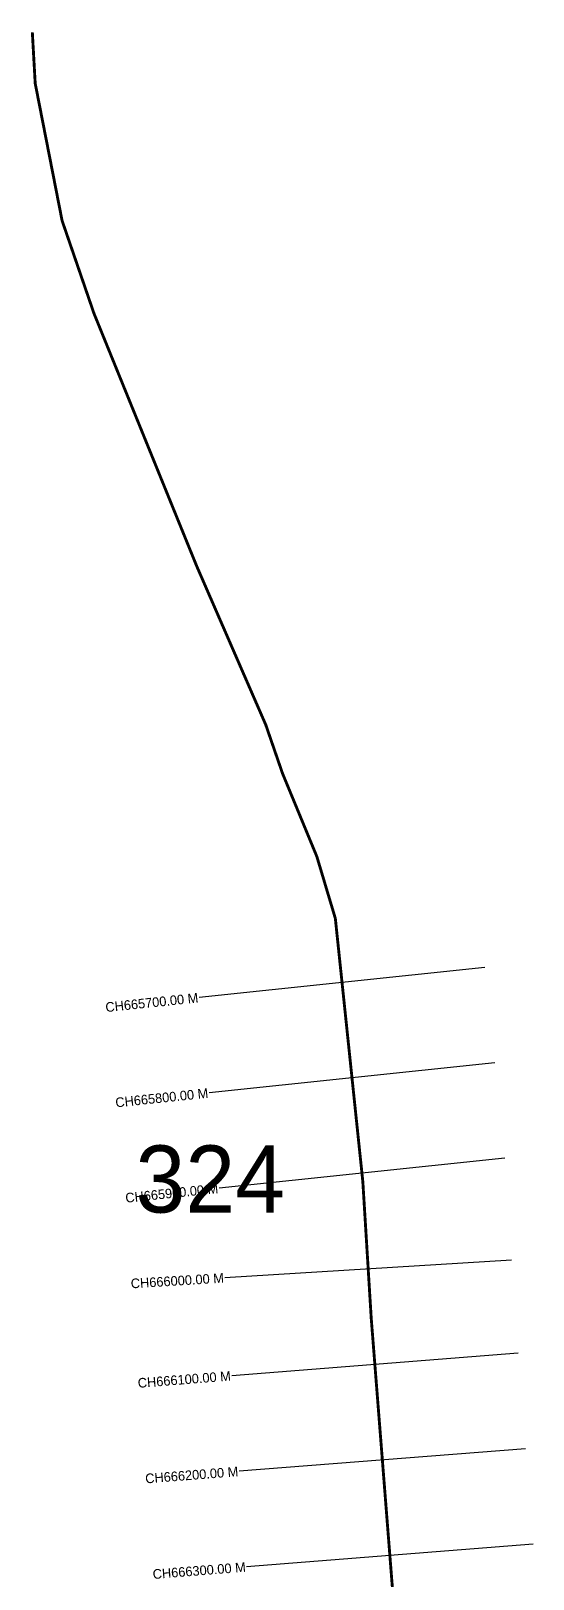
# Model space of a CAD drawing. Header units: metres. Extents: x 334765 to 340664, y 1776995 to 1781254.
# Drawn here: x 335060 to 335584, y 1779639 to 1781254 of the extents above; entities that cross this region are included whole.
import ezdxf
from ezdxf.enums import TextEntityAlignment as Align

# ---------------------------------------------------------------- set-up
doc = ezdxf.new("R2010")
doc.units = ezdxf.units.M
for name, color, linetype in [('CS', 134, 'Continuous'), ('CSMark', 6, 'Continuous'), ('NATURALLY PROTECTED', 3, 'Continuous')]:
    doc.layers.add(name, color=color, linetype=linetype)

msp = doc.modelspace()

# ---------------------------------------------------------------- linework, layer by layer
at = {"layer": 'CS'}
for p, q in [((335533.7, 1780277.4), (335235.3, 1780246.1)), ((335544.1, 1780177.9), (335245.7, 1780146.7)), ((335554.5, 1780078.4), (335256.1, 1780047.2)), ((335561.5, 1779972.3), (335262.1, 1779953.8)), ((335568.3, 1779875), (335269.3, 1779851.6)), ((335576.2, 1779775.4), (335277.1, 1779751.9)), ((335584, 1779675.7), (335284.9, 1779652.2))]:
    msp.add_line(p, q, dxfattribs=at)
at = {"layer": 'NATURALLY PROTECTED', "const_width": 3, "flags": 128}
msp.add_lwpolyline([(335061.1, 1781253), (335064.1, 1781199.7), (335092.2, 1781056.5), (335125.5, 1780959.7), (335232.9, 1780695.8), (335304.8, 1780530.8), (335322.4, 1780479.8), (335358.2, 1780393.2), (335377.5, 1780328.7), (335387, 1780238), (335406.2, 1780054.3), (335415, 1779911.4), (335438.9, 1779607.5), (335459.9, 1779517.1), (335477.1, 1779464.9), (335491.5, 1779436.9), (335487.9, 1779199.7)], dxfattribs=at)

# ---------------------------------------------------------------- texts
at = {"insert": (335168.8, 1780091.8), "char_height": 70, "attachment_point": 1}
msp.add_mtext_dynamic_manual_height_columns('324', width=240.624, gutter_width=1, heights=[0], dxfattribs=at)
at = {"layer": 'CSMark'}
for s, rotation, p in [('CH665700.00 M', 5.9724, (335234.3, 1780246)), ('CH665800.00 M', 5.9724, (335244.7, 1780146.6)), ('CH665900.00 M', 5.9724, (335255.1, 1780047.1)), ('CH666000.00 M', 3.5486, (335261.1, 1779953.7)), ('CH666100.00 M', 4.4878, (335268.3, 1779851.5)), ('CH666200.00 M', 4.4878, (335276.1, 1779751.8)), ('CH666300.00 M', 4.4878, (335283.9, 1779652.1))]:
    msp.add_text(s, height=10, rotation=rotation, dxfattribs=at).set_placement(p, align=Align.MIDDLE_RIGHT)

doc.saveas('drawing.dxf')
